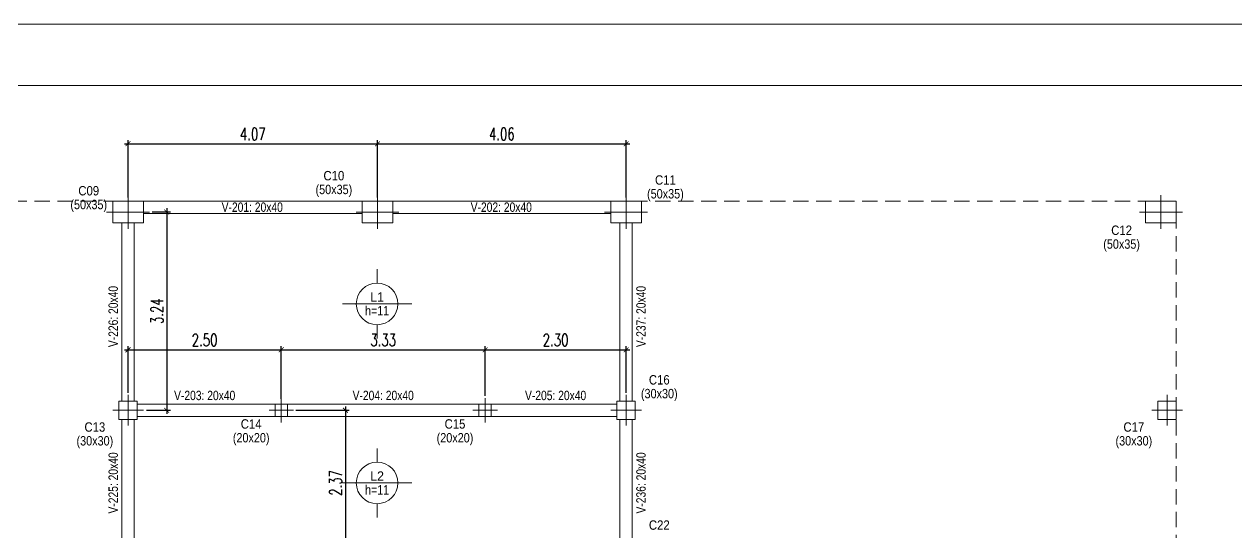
# Model space of a CAD drawing. Header units: millimetres. Extents: x 0 to 190, y -70 to 53.
# Drawn here: x 44.88 to 64.65, y 41.88 to 50.16 of the extents above; entities that cross this region are included whole.
import ezdxf
from ezdxf.enums import TextEntityAlignment as Align

# ---------------------------------------------------------------- set-up
doc = ezdxf.new("R2010")
doc.units = ezdxf.units.MM
doc.linetypes.add('DASHED2', pattern=[0.375, 0.25, -0.125])
for name, color, linetype, lineweight in [('COLUMNA_DIM', 4, 'Continuous', 9), ('COLUMNA_REF', 3, 'Continuous', 9), ('COLUMNAS_EJES', 1, 'Continuous', 9), ('PA_NUM_ALTURA', 7, 'Continuous', 9), ('PILAR_HORMIGON', 2, 'Continuous', 0), ('RECUAD_LIMITES', 2, 'Continuous', 0), ('RECUAD_MARCO', 1, 'Continuous', 20), ('SILUETAS', 6, 'Continuous', 5), ('VIG_CARAS', 5, 'Continuous', 0), ('VIG_DIM_VIGAS', 3, 'Continuous', 9)]:
    doc.layers.add(name, color=color, linetype=linetype, lineweight=lineweight)
doc.styles.add('COTAS', font='romans.shx', dxfattribs={"width": 0.7})
doc.styles.add('CYPETXT_romans', font='arial.ttf', dxfattribs={"height": 0.2})
doc.dimstyles.new('COTA 100', dxfattribs={"dimscale": 200, "dimtxt": 0.001, "dimasz": 0.0004, "dimexe": 0.0003, "dimexo": 0.0003, "dimgap": 0.0003, "dimtad": 1, "dimzin": 4, "dimdsep": 46, "dimtxsty": 'COTAS', "dimblk": 'ARCHTICK', "dimcen": -0.02, "dimdle": 0.0003, "dimclrd": 256, "dimclre": 256, "dimclrt": 2, "dimadec": 0, "dimazin": 0, "dimtfac": 1, "dimtix": 1, "dimtmove": 2, "dimatfit": 3, "dimldrblk": 'ORIGIN', "dimfxl": 1, "dimtolj": 1, "dimtzin": 0, "dimarcsym": 0})

# ---------------------------------------------------------------- blocks, each defined once
blk = doc.blocks.new('Ejes de la columna')
at = {"layer": 'COLUMNAS_EJES'}
for p, q in [((0, -0.5), (0, 0.5)), ((-0.5, 0), (0.5, 0))]:
    blk.add_line(p, q, dxfattribs=at)
blk = doc.blocks.new('_ArchTick')
at = {"color": 0, "const_width": 0.15}
blk.add_lwpolyline([(-0.5, -0.5), (0.5, 0.5)], dxfattribs=at)
blk = doc.blocks.new('*D8')
at = {"lineweight": -2, "transparency": 16777216}
for p, q in [((46.577, 47.335), (46.577, 48.273)), ((50.647, 47.335), (50.647, 48.273)), ((46.517, 48.213), (50.707, 48.213))]:
    blk.add_line(p, q, dxfattribs=at)
at = {"layer": 'Defpoints', "color": 0, "transparency": 16777216}
for p in [(50.647, 48.213), (46.577, 47.275), (50.647, 47.275)]:
    blk.add_point(p, dxfattribs=at)
at = {"lineweight": -2, "transparency": 16777216, "xscale": 0.08, "yscale": 0.08, "zscale": 0.08, "rotation": 180}
blk.add_blockref('_ArchTick', (46.577, 48.213), dxfattribs=at)
at = {"lineweight": -2, "transparency": 16777216, "xscale": 0.08, "yscale": 0.08, "zscale": 0.08}
blk.add_blockref('_ArchTick', (50.647, 48.213), dxfattribs=at)
at = {"color": 2, "transparency": 16777216, "insert": (48.612, 48.373), "char_height": 0.2, "attachment_point": 5, "style": 'COTAS'}
blk.add_mtext('\\A1;4.07', dxfattribs=at)
blk = doc.blocks.new('_Origin')
at = {"color": 0, "linetype": 'ByBlock', "lineweight": -2}
blk.add_line((0, 0), (-1, 0), dxfattribs=at)
blk.add_circle((0, 0), 0.5, dxfattribs=at)
blk = doc.blocks.new('*D9')
at = {"lineweight": -2, "transparency": 16777216}
for p, q in [((50.647, 47.335), (50.647, 48.273)), ((54.703, 47.335), (54.703, 48.273)), ((50.587, 48.213), (54.763, 48.213))]:
    blk.add_line(p, q, dxfattribs=at)
at = {"layer": 'Defpoints', "color": 0, "transparency": 16777216}
for p in [(54.703, 48.213), (50.647, 47.275), (54.703, 47.275)]:
    blk.add_point(p, dxfattribs=at)
at = {"lineweight": -2, "transparency": 16777216, "xscale": 0.08, "yscale": 0.08, "zscale": 0.08, "rotation": 180}
blk.add_blockref('_ArchTick', (50.647, 48.213), dxfattribs=at)
at = {"lineweight": -2, "transparency": 16777216, "xscale": 0.08, "yscale": 0.08, "zscale": 0.08}
blk.add_blockref('_ArchTick', (54.703, 48.213), dxfattribs=at)
at = {"color": 2, "transparency": 16777216, "insert": (52.675, 48.373), "char_height": 0.2, "attachment_point": 5, "style": 'COTAS'}
blk.add_mtext('\\A1;4.06', dxfattribs=at)
blk = doc.blocks.new('*D12')
at = {"lineweight": -2, "transparency": 16777216}
for p, q in [((46.577, 44.149), (46.577, 44.911)), ((49.077, 44.049), (49.077, 44.911)), ((46.517, 44.851), (49.137, 44.851))]:
    blk.add_line(p, q, dxfattribs=at)
at = {"layer": 'Defpoints', "color": 0, "transparency": 16777216}
for p in [(49.077, 44.851), (46.577, 44.089), (49.077, 43.989)]:
    blk.add_point(p, dxfattribs=at)
at = {"lineweight": -2, "transparency": 16777216, "xscale": 0.08, "yscale": 0.08, "zscale": 0.08, "rotation": 180}
blk.add_blockref('_ArchTick', (46.577, 44.851), dxfattribs=at)
at = {"lineweight": -2, "transparency": 16777216, "xscale": 0.08, "yscale": 0.08, "zscale": 0.08}
blk.add_blockref('_ArchTick', (49.077, 44.851), dxfattribs=at)
at = {"color": 2, "transparency": 16777216, "insert": (47.827, 45.011), "char_height": 0.2, "attachment_point": 5, "style": 'COTAS'}
blk.add_mtext('\\A1;2.50', dxfattribs=at)
blk = doc.blocks.new('*D13')
at = {"lineweight": -2, "transparency": 16777216}
for p, q in [((49.077, 44.049), (49.077, 44.911)), ((52.403, 44.099), (52.403, 44.911)), ((49.017, 44.851), (52.463, 44.851))]:
    blk.add_line(p, q, dxfattribs=at)
at = {"layer": 'Defpoints', "color": 0, "transparency": 16777216}
for p in [(52.403, 44.851), (49.077, 43.989), (52.403, 44.039)]:
    blk.add_point(p, dxfattribs=at)
at = {"lineweight": -2, "transparency": 16777216, "xscale": 0.08, "yscale": 0.08, "zscale": 0.08, "rotation": 180}
blk.add_blockref('_ArchTick', (49.077, 44.851), dxfattribs=at)
at = {"lineweight": -2, "transparency": 16777216, "xscale": 0.08, "yscale": 0.08, "zscale": 0.08}
blk.add_blockref('_ArchTick', (52.403, 44.851), dxfattribs=at)
at = {"color": 2, "transparency": 16777216, "insert": (50.74, 45.011), "char_height": 0.2, "attachment_point": 5, "style": 'COTAS'}
blk.add_mtext('\\A1;3.33', dxfattribs=at)
blk = doc.blocks.new('*D14')
at = {"lineweight": -2, "transparency": 16777216}
for p, q in [((52.403, 44.099), (52.403, 44.911)), ((54.703, 44.149), (54.703, 44.911)), ((52.343, 44.851), (54.763, 44.851))]:
    blk.add_line(p, q, dxfattribs=at)
at = {"layer": 'Defpoints', "color": 0, "transparency": 16777216}
for p in [(54.703, 44.851), (54.703, 44.089), (52.403, 44.039)]:
    blk.add_point(p, dxfattribs=at)
at = {"lineweight": -2, "transparency": 16777216, "xscale": 0.08, "yscale": 0.08, "zscale": 0.08, "rotation": 180}
blk.add_blockref('_ArchTick', (52.403, 44.851), dxfattribs=at)
at = {"lineweight": -2, "transparency": 16777216, "xscale": 0.08, "yscale": 0.08, "zscale": 0.08}
blk.add_blockref('_ArchTick', (54.703, 44.851), dxfattribs=at)
at = {"color": 2, "transparency": 16777216, "insert": (53.553, 45.011), "char_height": 0.2, "attachment_point": 5, "style": 'COTAS'}
blk.add_mtext('\\A1;2.30', dxfattribs=at)
blk = doc.blocks.new('*D25')
at = {"lineweight": -2, "transparency": 16777216}
for p, q in [((50.124, 43.924), (50.124, 41.434)), ((49.312, 43.864), (50.184, 43.864)), ((49.312, 41.494), (50.184, 41.494))]:
    blk.add_line(p, q, dxfattribs=at)
at = {"layer": 'Defpoints', "color": 0, "transparency": 16777216}
for p in [(49.252, 43.864), (49.252, 41.494), (50.124, 41.494)]:
    blk.add_point(p, dxfattribs=at)
at = {"lineweight": -2, "transparency": 16777216, "xscale": 0.08, "yscale": 0.08, "zscale": 0.08}
for p, rotation in [((50.124, 43.864), 90), ((50.124, 41.494), 270)]:
    blk.add_blockref('_ArchTick', p, dxfattribs=dict(at, rotation=rotation))
at = {"color": 2, "transparency": 16777216, "insert": (49.964, 42.679), "char_height": 0.2, "attachment_point": 5, "rotation": 90, "style": 'COTAS'}
blk.add_mtext('\\A1;2.37', dxfattribs=at)
blk = doc.blocks.new('*D30')
at = {"lineweight": -2, "transparency": 16777216}
for p, q in [((46.972, 47.1), (47.269, 47.1)), ((47.209, 47.16), (47.209, 43.804)), ((46.879, 43.864), (47.269, 43.864))]:
    blk.add_line(p, q, dxfattribs=at)
at = {"layer": 'Defpoints', "color": 0, "transparency": 16777216}
for p in [(46.912, 47.1), (46.819, 43.864), (47.209, 43.864)]:
    blk.add_point(p, dxfattribs=at)
at = {"lineweight": -2, "transparency": 16777216, "xscale": 0.08, "yscale": 0.08, "zscale": 0.08}
for p, rotation in [((47.209, 47.1), 90), ((47.209, 43.864), 270)]:
    blk.add_blockref('_ArchTick', p, dxfattribs=dict(at, rotation=rotation))
at = {"color": 2, "transparency": 16777216, "insert": (47.049, 45.482), "char_height": 0.2, "attachment_point": 5, "rotation": 90, "style": 'COTAS'}
blk.add_mtext('\\A1;3.24', dxfattribs=at)

msp = doc.modelspace()

# ---------------------------------------------------------------- linework, layer by layer
at = {"layer": 'PA_NUM_ALTURA'}
for p, q in [((50.64002, 45.9401), (50.64002, 46.1651)), ((50.07551, 45.60059), (51.20453, 45.60059)), ((50.64002, 45.03608), (50.64002, 45.26108)), ((50.64002, 43.01835), (50.64002, 43.24335)), ((50.07551, 42.67884), (51.20453, 42.67884)), ((50.64002, 42.11433), (50.64002, 42.33933))]:
    msp.add_line(p, q, dxfattribs=at)
for centre in [(50.64002, 45.60059), (50.64002, 42.67884)]:
    msp.add_circle(centre, 0.33951, dxfattribs=at)
at = {"layer": 'PILAR_HORMIGON'}
for points in [[(46.32749, 46.92455), (46.82749, 46.92455), (46.82749, 47.27455), (46.32749, 47.27455), (46.32749, 46.92455)], [(50.39749, 46.92455), (50.89749, 46.92455), (50.89749, 47.27455), (50.39749, 47.27455), (50.39749, 46.92455)], [(54.45256, 46.92455), (54.95256, 46.92455), (54.95256, 47.27455), (54.45256, 47.27455), (54.45256, 46.92455)], [(63.17756, 46.92455), (63.67756, 46.92455), (63.67756, 47.27455), (63.17756, 47.27455), (63.17756, 46.92455)], [(46.42749, 43.71384), (46.72749, 43.71384), (46.72749, 44.01384), (46.42749, 44.01384), (46.42749, 43.71384)], [(48.97749, 43.76384), (49.17749, 43.76384), (49.17749, 43.96384), (48.97749, 43.96384), (48.97749, 43.76384)], [(52.30256, 43.76384), (52.50256, 43.76384), (52.50256, 43.96384), (52.30256, 43.96384), (52.30256, 43.76384)], [(54.55256, 43.71384), (54.85256, 43.71384), (54.85256, 44.01384), (54.55256, 44.01384), (54.55256, 43.71384)], [(63.37756, 43.71384), (63.67756, 43.71384), (63.67756, 44.01384), (63.37756, 44.01384), (63.37756, 43.71384)]]:
    msp.add_lwpolyline(points, close=True, dxfattribs=at)
at = {"layer": 'RECUAD_LIMITES'}
msp.add_lwpolyline([(0.19248, 25.56379), (84.09248, 25.56379), (84.09248, 50.16379), (0.19248, 50.16379), (0.19248, 25.56379)], close=True, dxfattribs=at)
at = {"layer": 'RECUAD_MARCO'}
msp.add_lwpolyline([(2.69248, 26.56379), (83.09248, 26.56379), (83.09248, 49.16379), (2.69248, 49.16379), (2.69248, 26.56379)], close=True, dxfattribs=at)
at = {"layer": 'SILUETAS', "color": 1, "linetype": 'DASHED2'}
msp.add_lwpolyline([(6.94933, 47.27455), (6.32093, 32.95455), (9.19052, 29.95455), (63.67756, 29.95455), (63.67756, 47.27455), (6.94933, 47.27455)], dxfattribs=at)
at = {"layer": 'VIG_CARAS'}
for p, q in [((46.47749, 47.27455), (50.64749, 47.27455)), ((50.64749, 47.27455), (54.80256, 47.27455)), ((46.82749, 47.07455), (50.39749, 47.07455)), ((50.89749, 47.07455), (54.45256, 47.07455)), ((46.47749, 46.92455), (46.47749, 44.01384)), ((46.67749, 46.92455), (46.67749, 44.01384)), ((54.60256, 46.92455), (54.60256, 44.01384)), ((54.80256, 46.92455), (54.80256, 44.01384)), ((46.72749, 43.96384), (48.97749, 43.96384)), ((49.17749, 43.96384), (52.30256, 43.96384)), ((52.50256, 43.96384), (54.55256, 43.96384)), ((46.47749, 43.71384), (46.47749, 41.64384)), ((46.67749, 43.71384), (46.67749, 41.64384)), ((46.72749, 43.76384), (48.97749, 43.76384)), ((49.17749, 43.76384), (52.30256, 43.76384)), ((52.50256, 43.76384), (54.55256, 43.76384)), ((54.60256, 43.71384), (54.60256, 41.64384)), ((54.80256, 43.71384), (54.80256, 41.64384))]:
    msp.add_line(p, q, dxfattribs=at)

# ---------------------------------------------------------------- block references
at = {"layer": 'COLUMNAS_EJES'}
for p, xscale, yscale in [((46.57749, 47.09955), 0.7, 0.55), ((50.64749, 47.09955), 0.7, 0.55), ((54.70256, 47.09955), 0.7, 0.55), ((63.42756, 47.09955), 0.7, 0.55), ((46.57749, 43.86384), 0.5, 0.5), ((54.70256, 43.86384), 0.5, 0.5), ((63.52756, 43.86384), 0.5, 0.5), ((49.07749, 43.86384), 0.4, 0.4), ((52.40256, 43.86384), 0.4, 0.4)]:
    msp.add_blockref('Ejes de la columna', p, dxfattribs=dict(at, xscale=xscale, yscale=yscale))

# ---------------------------------------------------------------- texts
at = {"layer": 'COLUMNA_DIM', "style": 'CYPETXT_romans', "width": 0.824404}
for s, p in [('(50x35)', (49.9354, 47.46776)), ('(50x35)', (55.34393, 47.39705)), ('(50x35)', (45.93611, 47.22205)), ('(50x35)', (62.78618, 46.57705)), ('(30x30)', (55.24393, 44.13634)), ('(20x20)', (48.58611, 43.41634)), ('(20x20)', (51.91118, 43.41634)), ('(30x30)', (46.03611, 43.36634)), ('(30x30)', (62.98618, 43.36634))]:
    msp.add_text(s, height=0.153333, dxfattribs=at).set_placement(p, align=Align.MIDDLE_CENTER)
at = {"layer": 'COLUMNA_REF', "style": 'CYPETXT_romans', "width": 0.864}
for s, p in [('C10', (49.9354, 47.69276)), ('C11', (55.34393, 47.62205)), ('C09', (45.93611, 47.44705)), ('C12', (62.78618, 46.80205)), ('C16', (55.24393, 44.36134)), ('C14', (48.58611, 43.64134)), ('C15', (51.91118, 43.64134)), ('C13', (46.03611, 43.59134)), ('C17', (62.98618, 43.59134)), ('C22', (55.24393, 41.99134))]:
    msp.add_text(s, height=0.153333, dxfattribs=at).set_placement(p, align=Align.MIDDLE_CENTER)
at = {"layer": 'PA_NUM_ALTURA', "style": 'CYPETXT_romans'}
for s, width, p in [('L1', 0.945615, (50.64002, 45.71309)), ('h=11', 0.811428, (50.64002, 45.48809)), ('L2', 0.945615, (50.64002, 42.79134)), ('h=11', 0.811428, (50.64002, 42.56634))]:
    msp.add_text(s, height=0.153333, dxfattribs=dict(at, width=width)).set_placement(p, align=Align.MIDDLE_CENTER)
at = {"layer": 'VIG_DIM_VIGAS', "style": 'CYPETXT_romans', "width": 0.783571}
for s, p in [('V-201: 20x40', (48.60356, 47.17883)), ('V-202: 20x40', (52.6661, 47.17883)), ('V-203: 20x40', (47.82749, 44.10634)), ('V-204: 20x40', (50.74002, 44.10634)), ('V-205: 20x40', (53.55256, 44.10634))]:
    msp.add_text(s, height=0.1533333, dxfattribs=at).set_placement(p, align=Align.MIDDLE_CENTER)
for s, p in [('V-226: 20x40', (46.33499, 45.39419)), ('V-237: 20x40', (54.94506, 45.39419)), ('V-225: 20x40', (46.33499, 42.67884)), ('V-236: 20x40', (54.94506, 42.67884))]:
    msp.add_text(s, height=0.1533333, rotation=90, dxfattribs=at).set_placement(p, align=Align.MIDDLE_CENTER)

# ---------------------------------------------------------------- dimensions: what is measured, and where the dimension line sits
for base, p1, p2, picture, middle in [((50.64749, 48.21298), (46.57749, 47.27455), (50.64749, 47.27455), '*D8', (48.61249, 48.37298)), ((54.70256, 48.21298), (50.64749, 47.27455), (54.70256, 47.27455), '*D9', (52.67502, 48.37298)), ((49.07749, 44.85052), (46.57749, 44.08884), (49.07749, 43.98884), '*D12', (47.82749, 45.01052)), ((52.40256, 44.85052), (49.07749, 43.98884), (52.40256, 44.03884), '*D13', (50.74002, 45.01052)), ((54.70256, 44.85052), (52.40256, 44.03884), (54.70256, 44.08884), '*D14', (53.55256, 45.01052))]:
    dim = msp.add_linear_dim(base=base, p1=p1, p2=p2, dimstyle='COTA 100')
    dim.commit()
    dim.dimension.update_dxf_attribs({"geometry": picture, "text_midpoint": middle})
for base, p1, p2, picture, middle in [((47.20905, 43.86384), (46.9122, 47.09955), (46.81943, 43.86384), '*D30', (47.04905, 45.48169)), ((50.12416, 41.49384), (49.25249, 43.86384), (49.25249, 41.49384), '*D25', (49.96416, 42.67884))]:
    dim = msp.add_linear_dim(base=base, p1=p1, p2=p2, angle=90, dimstyle='COTA 100')
    dim.commit()
    dim.dimension.update_dxf_attribs({"geometry": picture, "text_midpoint": middle})

doc.saveas('drawing.dxf')
